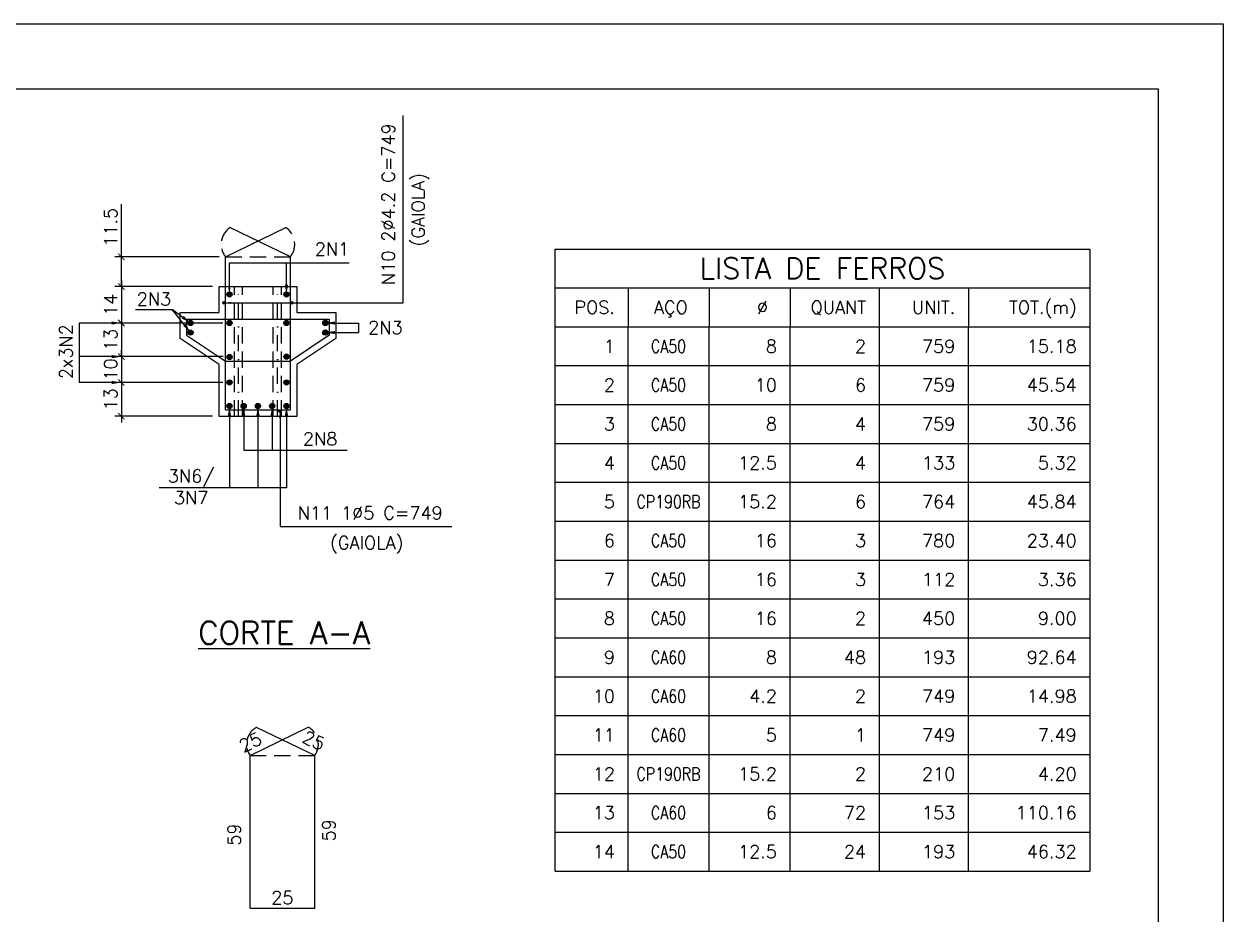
# Model space of a CAD drawing. Header units: centimetres. Extents: x 1658 to 6058, y 7825 to 9310.
# Drawn here: x 5133 to 6058, y 8623 to 9310 of the extents above; entities that cross this region are included whole.
import ezdxf
from ezdxf.enums import TextEntityAlignment as Align

# ---------------------------------------------------------------- set-up
doc = ezdxf.new("R2010")
doc.units = ezdxf.units.CM
doc.header["$LTSCALE"] = 50
doc.header["$MEASUREMENT"] = 0
doc.header["$PDMODE"] = 67
doc.linetypes.add('DASHDOT', pattern=[1, 0.5, -0.25, 0, -0.25])
doc.linetypes.add('HIDDEN', pattern=[0.375, 0.25, -0.125])
for name, color, linetype in [('COTAS-PRECON', 1, 'Continuous'), ('FORMATO-PRECON', 2, 'Continuous'), ('HACHURAS-PRECON', 1, 'Continuous'), ('LINHA CENTRO-PRECON', 1, 'DASHDOT'), ('LINHA TRACEJADO-PRECON', 1, 'HIDDEN'), ('LINHA-01-PRECON', 1, 'Continuous'), ('LINHA-02-PRECON', 2, 'Continuous'), ('LINHA-04-PRECON', 4, 'Continuous'), ('ListaF', 3, 'Continuous'), ('X1', 2, 'Continuous')]:
    doc.layers.add(name, color=color, linetype=linetype)
doc.styles.add('ROMANS', font='ROMANS.SHX', dxfattribs={"oblique": 15, "height": 3})
doc.styles.get("Standard").update_dxf_attribs({"font": 'romans.shx'})
doc.linetypes.add('ZIGZAG', pattern='A,0.0001,-0.2,[131,ltypeshp.shx,S=0.2,R=0,X=-0.2,Y=0],-0.4,[131,ltypeshp.shx,S=0.2,R=180,X=0.2,Y=0],-0.2', length=0.8001)
doc.dimstyles.new('ESC50-25', dxfattribs={"dimscale": 50, "dimtxt": 0.2, "dimasz": 0.1, "dimexe": 0.1, "dimexo": 0.1, "dimgap": 0.065, "dimtad": 1, "dimdec": 1, "dimlfac": 0.5, "dimzin": 12, "dimdsep": 46, "dimtxsty": 'Standard', "dimblk": 'ARCHTICK', "dimcen": 0.09, "dimdle": 0.1, "dimclrd": 256, "dimclre": 256, "dimclrt": 2, "dimaunit": 1, "dimazin": 0, "dimtfac": 1, "dimtdec": 1, "dimtix": 1, "dimtmove": 1, "dimatfit": 3, "dimfxl": 1, "dimtolj": 1, "dimtzin": 0, "dimlwd": -1, "dimlwe": -1, "dimarcsym": 0})
doc.dimstyles.new('ESC50-50', dxfattribs={"dimscale": 50, "dimtxt": 0.2, "dimasz": 0.15, "dimexe": 0.15, "dimexo": 0.15, "dimgap": 0.08, "dimtad": 1, "dimdec": 1, "dimzin": 12, "dimdsep": 46, "dimtxsty": 'Standard', "dimblk": 'ARCHTICK', "dimcen": 0.09, "dimdle": 0.15, "dimclrd": 256, "dimclre": 256, "dimclrt": 2, "dimazin": 3, "dimtfac": 1, "dimtdec": 1, "dimtix": 1, "dimtmove": 2, "dimatfit": 2, "dimfxl": 0.15, "dimtolj": 1, "dimtzin": 0, "dimarcsym": 0})

# ---------------------------------------------------------------- blocks, each defined once
blk = doc.blocks.new('A$C12EB5E76')
at = {"layer": 'FORMATO-PRECON'}
blk.add_lwpolyline([(-114.7, 1254.3), (-114.7, 4224.3), (4085.3, 4224.3), (4085.3, 1254.3)], close=True, dxfattribs=at)
at = {"layer": 'FORMATO-PRECON', "color": 6}
blk.add_lwpolyline([(135.3, 1354.3), (135.3, 4124.3), (3985.3, 4124.3), (3985.3, 1354.3)], close=True, dxfattribs=at)
blk = doc.blocks.new('*D110')
at = {"layer": 'Defpoints', "color": 0, "transparency": 16777216}
for p in [(5352.71, 8767.37), (5352.71, 8767.37), (5307.74, 8745.61)]:
    blk.add_point(p, dxfattribs=at)
at = {"layer": 'COTAS-PRECON', "color": 2, "transparency": 16777216, "insert": (5308.04, 8755.75), "char_height": 10, "attachment_point": 5, "rotation": 25.81744}
blk.add_mtext('\\A1;25', dxfattribs=at)
blk = doc.blocks.new('_ArchTick')
at = {"color": 0, "linetype": 'ByBlock', "const_width": 0.15}
blk.add_lwpolyline([(-0.5, -0.5), (0.5, 0.5)], dxfattribs=at)
blk = doc.blocks.new('*D111')
at = {"layer": 'Defpoints', "color": 0, "transparency": 16777216}
for p in [(5307.74, 8627.61), (5357.74, 8627.61), (5357.74, 8627.61)]:
    blk.add_point(p, dxfattribs=at)
at = {"layer": 'COTAS-PRECON', "color": 2, "transparency": 16777216, "insert": (5332.74, 8635.86), "char_height": 10, "attachment_point": 5}
blk.add_mtext('\\A1;25', dxfattribs=at)
blk = doc.blocks.new('*D112')
at = {"layer": 'Defpoints', "color": 0, "transparency": 16777216}
for p in [(5357.74, 8745.61), (5357.74, 8745.61), (5357.74, 8627.61)]:
    blk.add_point(p, dxfattribs=at)
at = {"layer": 'COTAS-PRECON', "color": 2, "transparency": 16777216, "insert": (5368.55, 8687.86), "char_height": 10, "attachment_point": 5, "rotation": 90}
blk.add_mtext('\\A1;59', dxfattribs=at)
blk = doc.blocks.new('*D113')
at = {"layer": 'Defpoints', "color": 0, "transparency": 16777216}
for p in [(5312.63, 8767.13), (5357.74, 8745.61), (5357.74, 8745.61)]:
    blk.add_point(p, dxfattribs=at)
at = {"layer": 'COTAS-PRECON', "color": 2, "transparency": 16777216, "insert": (5356.85, 8757.06), "char_height": 10, "attachment_point": 5, "rotation": 334.499}
blk.add_mtext('\\A1;25', dxfattribs=at)
blk = doc.blocks.new('*D102')
at = {"layer": 'Defpoints', "color": 0, "transparency": 16777216}
for p in [(5307.74, 8745.61), (5307.74, 8745.61), (5307.74, 8627.61)]:
    blk.add_point(p, dxfattribs=at)
at = {"layer": 'COTAS-PRECON', "color": 2, "transparency": 16777216, "insert": (5295.5, 8684.52), "char_height": 10, "attachment_point": 5, "rotation": 90}
blk.add_mtext('\\A1;59', dxfattribs=at)
blk = doc.blocks.new('*D152')
at = {"layer": 'COTAS-PRECON', "transparency": 16777216}
for p, q in [((5208.47, 9112.26), (5208.47, 9074.2)), ((5278.84, 9107.26), (5203.47, 9107.26)), ((5286.84, 9079.2), (5203.47, 9079.2))]:
    blk.add_line(p, q, dxfattribs=at)
at = {"layer": 'Defpoints', "color": 0, "transparency": 16777216}
for p in [(5283.84, 9107.26), (5208.47, 9079.2), (5291.84, 9079.2)]:
    blk.add_point(p, dxfattribs=at)
at = {"layer": 'COTAS-PRECON', "transparency": 16777216, "xscale": 5, "yscale": 5, "zscale": 5}
for p, rotation in [((5208.47, 9107.26), 90), ((5208.47, 9079.2), 270)]:
    blk.add_blockref('_ArchTick', p, dxfattribs=dict(at, rotation=rotation))
at = {"layer": 'COTAS-PRECON', "color": 2, "transparency": 16777216, "insert": (5200.22, 9093.23), "char_height": 10, "attachment_point": 5, "rotation": 90}
blk.add_mtext('\\A1;14', dxfattribs=at)
blk = doc.blocks.new('*D153')
at = {"layer": 'COTAS-PRECON', "transparency": 16777216}
for p, q in [((5208.47, 9084.2), (5208.47, 9048.28)), ((5286.84, 9079.2), (5203.47, 9079.2)), ((5286.94, 9053.28), (5203.47, 9053.28))]:
    blk.add_line(p, q, dxfattribs=at)
at = {"layer": 'Defpoints', "color": 0, "transparency": 16777216}
for p in [(5291.84, 9079.2), (5208.47, 9053.28), (5291.94, 9053.28)]:
    blk.add_point(p, dxfattribs=at)
at = {"layer": 'COTAS-PRECON', "transparency": 16777216, "xscale": 5, "yscale": 5, "zscale": 5}
for p, rotation in [((5208.47, 9079.2), 90), ((5208.47, 9053.28), 270)]:
    blk.add_blockref('_ArchTick', p, dxfattribs=dict(at, rotation=rotation))
at = {"layer": 'COTAS-PRECON', "color": 2, "transparency": 16777216, "insert": (5200.22, 9066.24), "char_height": 10, "attachment_point": 5, "rotation": 90}
blk.add_mtext('\\A1;13', dxfattribs=at)
blk = doc.blocks.new('*D154')
at = {"layer": 'COTAS-PRECON', "transparency": 16777216}
for p, q in [((5208.47, 9053.28), (5208.47, 9058.28)), ((5286.94, 9053.28), (5203.47, 9053.28)), ((5208.47, 9053.28), (5208.47, 9033.31)), ((5286.84, 9033.31), (5203.47, 9033.31)), ((5208.47, 9033.31), (5208.47, 9028.31))]:
    blk.add_line(p, q, dxfattribs=at)
at = {"layer": 'Defpoints', "color": 0, "transparency": 16777216}
for p in [(5291.94, 9053.28), (5208.47, 9033.31), (5291.84, 9033.31)]:
    blk.add_point(p, dxfattribs=at)
at = {"layer": 'COTAS-PRECON', "transparency": 16777216, "xscale": 5, "yscale": 5, "zscale": 5}
for p, rotation in [((5208.47, 9053.28), 270), ((5208.47, 9033.31), 90)]:
    blk.add_blockref('_ArchTick', p, dxfattribs=dict(at, rotation=rotation))
at = {"layer": 'COTAS-PRECON', "color": 2, "transparency": 16777216, "insert": (5200.22, 9043.3), "char_height": 10, "attachment_point": 5, "rotation": 90}
blk.add_mtext('\\A1;10', dxfattribs=at)
blk = doc.blocks.new('*D155')
at = {"layer": 'COTAS-PRECON', "transparency": 16777216}
for p, q in [((5208.47, 9130.26), (5208.47, 9170.81)), ((5283.84, 9130.26), (5203.47, 9130.26)), ((5208.47, 9107.26), (5208.47, 9135.26)), ((5278.84, 9107.26), (5203.47, 9107.26))]:
    blk.add_line(p, q, dxfattribs=at)
at = {"layer": 'Defpoints', "color": 0, "transparency": 16777216}
for p in [(5288.84, 9130.26), (5208.47, 9107.26), (5283.84, 9107.26)]:
    blk.add_point(p, dxfattribs=at)
at = {"layer": 'COTAS-PRECON', "transparency": 16777216, "xscale": 5, "yscale": 5, "zscale": 5}
for p, rotation in [((5208.47, 9130.26), 90), ((5208.47, 9107.26), 270)]:
    blk.add_blockref('_ArchTick', p, dxfattribs=dict(at, rotation=rotation))
at = {"layer": 'COTAS-PRECON', "color": 2, "transparency": 16777216, "insert": (5200.22, 9153.04), "char_height": 10, "attachment_point": 5, "rotation": 90}
blk.add_mtext('\\A1;11.5', dxfattribs=at)
blk = doc.blocks.new('*D156')
at = {"layer": 'COTAS-PRECON', "transparency": 16777216}
for p, q in [((5208.47, 9038.31), (5208.47, 9002.4)), ((5286.84, 9033.31), (5203.47, 9033.31)), ((5278.84, 9007.4), (5203.47, 9007.4))]:
    blk.add_line(p, q, dxfattribs=at)
at = {"layer": 'Defpoints', "color": 0, "transparency": 16777216}
for p in [(5291.84, 9033.31), (5208.47, 9007.4), (5283.84, 9007.4)]:
    blk.add_point(p, dxfattribs=at)
at = {"layer": 'COTAS-PRECON', "transparency": 16777216, "xscale": 5, "yscale": 5, "zscale": 5}
for p, rotation in [((5208.47, 9033.31), 90), ((5208.47, 9007.4), 270)]:
    blk.add_blockref('_ArchTick', p, dxfattribs=dict(at, rotation=rotation))
at = {"layer": 'COTAS-PRECON', "color": 2, "transparency": 16777216, "insert": (5200.22, 9020.36), "char_height": 10, "attachment_point": 5, "rotation": 90}
blk.add_mtext('\\A1;13', dxfattribs=at)
blk = doc.blocks.new('AconListBlock_brStd0')
at = {"color": 2}
for p, q in [((0, 0), (0, 1.2)), ((0, 1.2), (8.25, 1.2)), ((8.25, 1.2), (8.25, 0)), ((0, 0.6), (8.25, 0.6)), ((1.13, 0.6), (1.13, 0)), ((2.38, 0.6), (2.38, 0)), ((3.63, 0.6), (3.63, 0)), ((5, 0.6), (5, 0)), ((6.38, 0.6), (6.38, 0)), ((0, 0), (8.25, 0))]:
    blk.add_line(p, q, dxfattribs=at)
at = {"color": 4}
blk.add_text('LISTA DE FERROS', height=0.325, dxfattribs=at).set_placement((4.125, 0.9), align=Align.MIDDLE_CENTER)
at = {"color": 2}
for s, p in [('POS.', (0.925, 0.3)), ('AÇO', (2.05, 0.3)), ('Ø ', (3.425, 0.3)), ('QUANT', (4.8, 0.3)), ('UNIT.', (6.175, 0.3)), ('TOT.(m)', (8.05, 0.3))]:
    blk.add_text(s, height=0.2, dxfattribs=at).set_placement(p, align=Align.MIDDLE_RIGHT)

msp = doc.modelspace()

# ---------------------------------------------------------------- hatches: boundary and pattern name
at = {"layer": 'HACHURAS-PRECON'}
h = msp.add_hatch(color=256, dxfattribs=at)
h.dxf.hatch_style = 1
h.paths.add_polyline_path([(5289.841, 9101.265, 1), (5293.841, 9101.265, 1)])
h = msp.add_hatch(color=256, dxfattribs=at)
h.dxf.hatch_style = 1
h.paths.add_polyline_path([(5333.841, 9101.265, 1), (5337.841, 9101.265, 1)])
h = msp.add_hatch(color=256, dxfattribs=at)
h.dxf.hatch_style = 1
h.paths.add_polyline_path([(5288.841, 9094.727, 1), (5286.841, 9094.727, 1)])
h = msp.add_hatch(color=256, dxfattribs=at)
h.dxf.hatch_style = 1
h.paths.add_polyline_path([(5340.841, 9094.727, 1), (5338.841, 9094.727, 1)])
h = msp.add_hatch(color=256, dxfattribs=at)
h.dxf.hatch_style = 1
h.paths.add_polyline_path([(5259.841, 9079.201, 1), (5263.841, 9079.201, 1)])
h = msp.add_hatch(color=256, dxfattribs=at)
h.dxf.hatch_style = 1
h.paths.add_polyline_path([(5289.841, 9079.201, 1), (5293.841, 9079.201, 1)])
h = msp.add_hatch(color=256, dxfattribs=at)
h.dxf.hatch_style = 1
h.paths.add_polyline_path([(5333.841, 9079.201, 1), (5337.841, 9079.201, 1)])
h = msp.add_hatch(color=256, dxfattribs=at)
h.dxf.hatch_style = 1
h.paths.add_polyline_path([(5363.841, 9079.201, 1), (5367.841, 9079.201, 1)])
h = msp.add_hatch(color=256, dxfattribs=at)
h.dxf.hatch_style = 1
h.paths.add_polyline_path([(5263.841, 9071.876, 1), (5259.841, 9071.876, 1)])
h = msp.add_hatch(color=256, dxfattribs=at)
h.dxf.hatch_style = 1
h.paths.add_polyline_path([(5367.841, 9071.876, 1), (5363.841, 9071.876, 1)])
h = msp.add_hatch(color=256, dxfattribs=at)
h.dxf.hatch_style = 1
h.paths.add_polyline_path([(5293.941, 9052.979, 1), (5289.941, 9052.979, 1)])
h = msp.add_hatch(color=256, dxfattribs=at)
h.dxf.hatch_style = 1
h.paths.add_polyline_path([(5337.941, 9053.279, 1), (5333.941, 9053.279, 1)])
h = msp.add_hatch(color=256, dxfattribs=at)
h.dxf.hatch_style = 1
h.paths.add_polyline_path([(5293.841, 9033.311, 1), (5289.841, 9033.311, 1)])
h = msp.add_hatch(color=256, dxfattribs=at)
h.dxf.hatch_style = 1
h.paths.add_polyline_path([(5337.841, 9033.311, 1), (5333.841, 9033.311, 1)])
h = msp.add_hatch(color=256, dxfattribs=at)
h.dxf.hatch_style = 1
h.paths.add_polyline_path([(5293.841, 9015.201, 1), (5289.841, 9015.201, 1)])
h = msp.add_hatch(color=256, dxfattribs=at)
h.dxf.hatch_style = 1
h.paths.add_polyline_path([(5304.841, 9015.201, 1), (5300.841, 9015.201, 1)])
h = msp.add_hatch(color=256, dxfattribs=at)
h.dxf.hatch_style = 1
h.paths.add_polyline_path([(5315.841, 9015.201, 1), (5311.841, 9015.201, 1)])
h = msp.add_hatch(color=256, dxfattribs=at)
h.dxf.hatch_style = 1
h.paths.add_polyline_path([(5326.841, 9015.201, 1), (5322.841, 9015.201, 1)])
h = msp.add_hatch(color=256, dxfattribs=at)
h.dxf.hatch_style = 1
h.paths.add_polyline_path([(5331.909, 9011.201, 1), (5329.909, 9011.201, 1)])
h = msp.add_hatch(color=256, dxfattribs=at)
h.dxf.hatch_style = 1
h.paths.add_polyline_path([(5337.841, 9015.201, 1), (5333.841, 9015.201, 1)])

# ---------------------------------------------------------------- linework, layer by layer
at = {"layer": 'COTAS-PRECON', "linetype": 'HIDDEN'}
for p, q in [((5288.841, 9130.265), (5338.841, 9130.265)), ((5307.735, 8745.612), (5357.735, 8745.612))]:
    msp.add_line(p, q, dxfattribs=at)
at = {"layer": 'COTAS-PRECON'}
msp.add_line((5302.841, 8981.223), (5382.628, 8981.223), dxfattribs=at)
for centre, radius in [((5291.841, 9101.265), 2), ((5335.841, 9101.265), 2), ((5287.841, 9094.727), 1), ((5339.841, 9094.727), 1), ((5261.841, 9079.201), 2), ((5291.841, 9079.201), 2), ((5335.841, 9079.201), 2), ((5365.841, 9079.201), 2), ((5261.841, 9071.876), 2), ((5365.841, 9071.876), 2), ((5291.941, 9052.979), 2), ((5335.941, 9053.279), 2), ((5291.841, 9033.311), 2), ((5335.841, 9033.311), 2), ((5291.841, 9015.201), 2), ((5302.841, 9015.201), 2), ((5313.841, 9015.201), 2), ((5324.841, 9015.201), 2), ((5330.909, 9011.201), 1), ((5335.841, 9015.201), 2)]:
    msp.add_circle(centre, radius, dxfattribs=at)
at = {"layer": 'COTAS-PRECON', "linetype": 'HIDDEN'}
for centre, radius, start, end in [((5300.992, 9139.952), 15.54, 124.248452, 218.563286), ((5326.69, 9139.952), 15.54, 321.436714, 55.751548), ((5319.69, 8754.209), 14.725, 118.666392, 215.719839), ((5345.431, 8754.228), 15.02, 324.999251, 61.033314)]:
    msp.add_arc(centre, radius, start, end, dxfattribs=at)
at = {"layer": 'LINHA CENTRO-PRECON', "ltscale": 0.5, "extrusion": (0, 1, 0)}
for p, q in [((5298.841, 9007.201), (5298.841, 9107.265)), ((5328.841, 9007.201), (5328.841, 9107.265))]:
    msp.add_line(p, q, dxfattribs=at)
at = {"layer": 'LINHA TRACEJADO-PRECON', "extrusion": (0, 1, 0)}
for p, q in [((5295.641, 9007.201), (5295.641, 9107.265)), ((5302.041, 9007.201), (5302.041, 9107.265)), ((5325.641, 9007.201), (5325.641, 9107.265)), ((5332.041, 9007.201), (5332.041, 9107.265))]:
    msp.add_line(p, q, dxfattribs=at)
at = {"layer": 'LINHA-02-PRECON', "extrusion": (0, 1, 0)}
for p, q in [((5283.841, 9087.201), (5283.841, 9107.265)), ((5343.841, 9107.265), (5343.841, 9087.201)), ((5253.841, 9087.201), (5283.841, 9087.201)), ((5253.841, 9067.201), (5253.841, 9087.201)), ((5343.841, 9087.201), (5373.841, 9087.201)), ((5373.841, 9087.201), (5373.841, 9067.201)), ((5283.841, 9047.201), (5253.841, 9067.201)), ((5373.841, 9067.201), (5343.841, 9047.201)), ((5283.841, 9007.201), (5283.841, 9047.201)), ((5343.841, 9047.201), (5343.841, 9007.201)), ((5343.841, 9007.201), (5283.841, 9007.201))]:
    msp.add_line(p, q, dxfattribs=at)
at = {"layer": 'LINHA-02-PRECON', "linetype": 'ZIGZAG', "ltscale": 0.15}
msp.add_line((5283.841, 9107.265), (5343.841, 9107.265), dxfattribs=at)
at = {"layer": 'LINHA-04-PRECON'}
for p, q in [((5288.841, 9130.265), (5335.436, 9152.798)), ((5338.841, 9130.265), (5292.247, 9152.798)), ((5288.841, 9049.876), (5338.841, 9049.876)), ((5288.841, 9012.201), (5338.841, 9012.201)), ((5307.735, 8745.612), (5352.706, 8767.369)), ((5357.735, 8745.612), (5312.626, 8767.129)), ((5307.735, 8627.612), (5357.735, 8627.612))]:
    msp.add_line(p, q, dxfattribs=at)
at = {"layer": 'LINHA-04-PRECON', "extrusion": (0, 1, 0)}
for p, q in [((5258.841, 9082.201), (5368.841, 9082.201)), ((5258.841, 9082.201), (5258.841, 9069.876)), ((5368.841, 9082.201), (5368.841, 9069.876)), ((5258.841, 9069.876), (5288.841, 9049.876)), ((5368.841, 9069.876), (5338.841, 9049.876))]:
    msp.add_line(p, q, dxfattribs=at)
at = {"layer": 'LINHA-04-PRECON'}
for points in [[(5288.841, 9012.201), (5288.841, 9130.265)], [(5338.841, 9012.201), (5338.841, 9130.265)], [(5307.735, 8627.612), (5307.735, 8745.612)], [(5357.735, 8627.612), (5357.735, 8745.612)]]:
    msp.add_lwpolyline(points, dxfattribs=at)
at = {"layer": 'ListaF', "color": 2}
for p, q in [((5543.019, 8656.306), (5543.019, 9076.306)), ((5543.019, 9076.306), (5955.519, 9076.306)), ((5599.269, 9076.306), (5599.269, 8656.306)), ((5661.769, 9076.306), (5661.769, 8656.306)), ((5724.269, 9076.306), (5724.269, 8656.306)), ((5793.019, 9076.306), (5793.019, 8656.306)), ((5861.769, 9076.306), (5861.769, 8656.306)), ((5955.519, 9076.306), (5955.519, 8656.306)), ((5543.019, 9046.306), (5955.519, 9046.306)), ((5543.019, 9016.306), (5955.519, 9016.306)), ((5543.019, 8986.306), (5955.519, 8986.306)), ((5543.019, 8956.306), (5955.519, 8956.306)), ((5543.019, 8926.306), (5955.519, 8926.306)), ((5543.019, 8896.306), (5955.519, 8896.306)), ((5543.019, 8866.306), (5955.519, 8866.306)), ((5543.019, 8836.306), (5955.519, 8836.306)), ((5543.019, 8806.306), (5955.519, 8806.306)), ((5543.019, 8776.306), (5955.519, 8776.306)), ((5543.019, 8746.306), (5955.519, 8746.306)), ((5543.019, 8716.306), (5955.519, 8716.306)), ((5543.019, 8686.306), (5955.519, 8686.306)), ((5543.019, 8656.306), (5955.519, 8656.306))]:
    msp.add_line(p, q, dxfattribs=at)

# ---------------------------------------------------------------- block references
at = {"layer": 'COTAS-PRECON', "xscale": 0.5000000000000071, "yscale": 0.5000000000000071, "zscale": 0.5000000000000071}
msp.add_blockref('A$C12EB5E76', (4015.702, 7197.786), dxfattribs=at)
at = {"layer": 'ListaF', "xscale": 50, "yscale": 50, "zscale": 50}
msp.add_blockref('AconListBlock_brStd0', (5543.019, 9076.306), dxfattribs=at)

# ---------------------------------------------------------------- texts
at = {"layer": 'LINHA-01-PRECON', "color": 2, "char_height": 10, "attachment_point": 5, "rotation": 90}
for s, insert in [('\\A1;(GAIOLA)', (5439.11, 9166.71)), ('\\A1;2x3N2', (5165.845, 9057.093))]:
    msp.add_mtext(s, dxfattribs=dict(at, insert=insert))
at = {"layer": 'LINHA-01-PRECON', "color": 2, "attachment_point": 5}
for s, insert, char_height in [('\\A1;2N1', (5371.03, 9136.217), 10), ('\\A1;2N3', (5233.611, 9097.641), 10), ('\\A1;2N3', (5412.175, 9075.726), 10), ('\\A1;2N8', (5361.877, 8989.837), 10), ('\\A1;3N6/\\P3N7', (5262.343, 8952.742), 10), ('\\A1;(GAIOLA)', (5397.799, 8908), 10), ('\\A1;{\\L\\C4;CORTE A-A}', (5334.135, 8840.221), 17.5)]:
    msp.add_mtext(s, dxfattribs=dict(at, insert=insert, char_height=char_height))
at = {"layer": 'ListaF', "color": 3, "char_height": 10}
for s, insert, attachment_point in [('1', (5589.269, 9061.306), 6), ('{\\W0.8;CA50}', (5630.53, 9061.306), 5), ('8', (5714.269, 9061.306), 6), ('2', (5783.019, 9061.306), 6), ('759', (5851.769, 9061.306), 6), ('15.18', (5945.519, 9061.306), 6), ('2', (5589.269, 9031.306), 6), ('{\\W0.8;CA50}', (5630.53, 9031.306), 5), ('10', (5714.269, 9031.306), 6), ('6', (5783.019, 9031.306), 6), ('759', (5851.769, 9031.306), 6), ('45.54', (5945.519, 9031.306), 6), ('3', (5589.269, 9001.306), 6), ('{\\W0.8;CA50}', (5630.53, 9001.306), 5), ('8', (5714.269, 9001.306), 6), ('4', (5783.019, 9001.306), 6), ('759', (5851.769, 9001.306), 6), ('30.36', (5945.519, 9001.306), 6), ('4', (5589.269, 8971.306), 6), ('{\\W0.8;CA50}', (5630.53, 8971.306), 5), ('12.5', (5714.269, 8971.306), 6), ('4', (5783.019, 8971.306), 6), ('133', (5851.769, 8971.306), 6), ('5.32', (5945.519, 8971.306), 6), ('5', (5589.269, 8941.306), 6), ('{\\W0.8;CP190RB}', (5630.53, 8941.306), 5), ('15.2', (5714.269, 8941.306), 6), ('6', (5783.019, 8941.306), 6), ('764', (5851.769, 8941.306), 6), ('45.84', (5945.519, 8941.306), 6), ('6', (5589.269, 8911.306), 6), ('{\\W0.8;CA50}', (5630.53, 8911.306), 5), ('16', (5714.269, 8911.306), 6), ('3', (5783.019, 8911.306), 6), ('780', (5851.769, 8911.306), 6), ('23.40', (5945.519, 8911.306), 6), ('7', (5589.269, 8881.306), 6), ('{\\W0.8;CA50}', (5630.53, 8881.306), 5), ('16', (5714.269, 8881.306), 6), ('3', (5783.019, 8881.306), 6), ('112', (5851.769, 8881.306), 6), ('3.36', (5945.519, 8881.306), 6), ('8', (5589.269, 8851.306), 6), ('{\\W0.8;CA50}', (5630.53, 8851.306), 5), ('16', (5714.269, 8851.306), 6), ('2', (5783.019, 8851.306), 6), ('450', (5851.769, 8851.306), 6), ('9.00', (5945.519, 8851.306), 6), ('9', (5589.269, 8821.306), 6), ('{\\W0.8;CA60}', (5630.53, 8821.306), 5), ('8', (5714.269, 8821.306), 6), ('48', (5783.019, 8821.306), 6), ('193', (5851.769, 8821.306), 6), ('92.64', (5945.519, 8821.306), 6), ('10', (5589.269, 8791.306), 6), ('{\\W0.8;CA60}', (5630.53, 8791.306), 5), ('4.2', (5714.269, 8791.306), 6), ('2', (5783.019, 8791.306), 6), ('749', (5851.769, 8791.306), 6), ('14.98', (5945.519, 8791.306), 6), ('11', (5589.269, 8761.306), 6), ('{\\W0.8;CA60}', (5630.53, 8761.306), 5), ('5', (5714.269, 8761.306), 6), ('1', (5783.019, 8761.306), 6), ('749', (5851.769, 8761.306), 6), ('7.49', (5945.519, 8761.306), 6), ('12', (5589.269, 8731.306), 6), ('{\\W0.8;CP190RB}', (5630.53, 8731.306), 5), ('15.2', (5714.269, 8731.306), 6), ('2', (5783.019, 8731.306), 6), ('210', (5851.769, 8731.306), 6), ('4.20', (5945.519, 8731.306), 6), ('13', (5589.269, 8701.306), 6), ('{\\W0.8;CA60}', (5630.53, 8701.306), 5), ('6', (5714.269, 8701.306), 6), ('72', (5783.019, 8701.306), 6), ('153', (5851.769, 8701.306), 6), ('110.16', (5945.519, 8701.306), 6), ('14', (5589.269, 8671.306), 6), ('{\\W0.8;CA50}', (5630.53, 8671.306), 5), ('12.5', (5714.269, 8671.306), 6), ('24', (5783.019, 8671.306), 6), ('193', (5851.769, 8671.306), 6), ('46.32', (5945.519, 8671.306), 6)]:
    msp.add_mtext(s, dxfattribs=dict(at, insert=insert, attachment_point=attachment_point))
at = {"layer": 'X1', "style": 'ROMANS'}
msp.add_text('N10 2%%C4.2 C=749', height=10, rotation=90, dxfattribs=at).set_placement((5419.34, 9170.895), align=Align.CENTER)
msp.add_text('N11 1%%C5 C=749', height=10, dxfattribs=at).set_placement((5400.467, 8927.712), align=Align.CENTER)

# ---------------------------------------------------------------- dimensions: what is measured, and where the dimension line sits
at = {"layer": 'COTAS-PRECON'}
for base, p1, p2, angle, override, picture, middle, dimtype in [((5208.474, 9107.265), (5288.841, 9130.265), (5283.841, 9107.265), 90, {"dimtmove": 0}, '*D155', (5208.474, 9153.039), 160), ((5352.706, 8767.369), (5307.735, 8745.612), (5352.706, 8767.369), 25.817444, {"dimse1": 1, "dimse2": 1, "dimsd1": 1, "dimsd2": 1, "dimtmove": 2}, '*D110', (5308.039, 8755.754), 161), ((5357.735, 8745.612), (5312.626, 8767.129), (5357.735, 8745.612), 334.499003, {"dimse1": 1, "dimse2": 1, "dimsd1": 1, "dimsd2": 1, "dimtmove": 2}, '*D113', (5356.851, 8757.061), 161), ((5307.735, 8745.612), (5307.735, 8627.612), (5307.735, 8745.612), 90, {"dimse1": 1, "dimse2": 1, "dimsd1": 1, "dimsd2": 1, "dimtmove": 2}, '*D102', (5295.503, 8684.521), 161), ((5357.735, 8745.612), (5357.735, 8627.612), (5357.735, 8745.612), 90, {"dimse1": 1, "dimse2": 1, "dimsd1": 1, "dimsd2": 1, "dimtmove": 2}, '*D112', (5368.551, 8687.857), 161)]:
    dim = msp.add_linear_dim(base=base, p1=p1, p2=p2, angle=angle, dimstyle='ESC50-25', override=override, dxfattribs=at)
    dim.commit()
    dim.dimension.update_dxf_attribs({"geometry": picture, "text_midpoint": middle, "dimtype": dimtype})
for base, p1, p2, picture, middle in [((5208.474, 9079.201), (5283.841, 9107.265), (5291.841, 9079.201), '*D152', (5200.224, 9093.233)), ((5208.474, 9053.279), (5291.841, 9079.201), (5291.941, 9053.279), '*D153', (5200.224, 9066.24)), ((5208.474, 9033.311), (5291.941, 9053.279), (5291.841, 9033.311), '*D154', (5200.224, 9043.295)), ((5208.474, 9007.401), (5291.841, 9033.311), (5283.841, 9007.401), '*D156', (5200.224, 9020.356))]:
    dim = msp.add_linear_dim(base=base, p1=p1, p2=p2, angle=90, dimstyle='ESC50-25', dxfattribs=at)
    dim.commit()
    dim.dimension.update_dxf_attribs({"geometry": picture, "text_midpoint": middle})
dim = msp.add_aligned_dim(p1=(5307.735, 8627.612), p2=(5357.735, 8627.612), distance=0, dimstyle='ESC50-25', override={"dimse1": 1, "dimse2": 1, "dimsd1": 1, "dimsd2": 1, "dimtmove": 2}, dxfattribs=at)
dim.commit()
dim.dimension.update_dxf_attribs({"geometry": '*D111', "text_midpoint": (5332.735, 8635.862)})

# ---------------------------------------------------------------- leaders
for points, dimstyle, override in [([(5287.841, 9094.727), (5425.979, 9094.727), (5425.979, 9239.302)], 'ESC50-25', {"dimgap": 0.065, "dimtad": 1}), ([(5339.841, 9094.727), (5425.979, 9094.727), (5425.979, 9203.108)], 'ESC50-25', {"dimgap": 0.065, "dimtad": 1}), ([(5335.841, 9101.265), (5335.841, 9125.613)], 'ESC50-50', {"dimgap": 0.08, "dimtad": 1}), ([(5261.841, 9071.876), (5247.952, 9089.458), (5219.495, 9089.458)], 'ESC50-50', {"dimgap": 0.08, "dimtad": 1}), ([(5261.841, 9079.201), (5247.952, 9089.458)], 'ESC50-50', {"dimgap": 0.08, "dimtad": 1}), ([(5208.474, 9079.201), (5176.046, 9079.201), (5176.046, 9033.311)], 'ESC50-50', {"dimgap": 0.08, "dimtad": 1}), ([(5365.841, 9079.201), (5391.348, 9079.201), (5391.348, 9071.876)], 'ESC50-50', {"dimgap": 0.08, "dimtad": 1}), ([(5365.841, 9071.876), (5391.348, 9071.876)], 'ESC50-50', {"dimgap": 0.08, "dimtad": 1}), ([(5208.474, 9053.279), (5176.046, 9053.279)], 'ESC50-50', {"dimgap": 0.08, "dimtad": 1}), ([(5208.474, 9033.311), (5176.046, 9033.311)], 'ESC50-50', {"dimgap": 0.08, "dimtad": 1}), ([(5335.841, 9015.201), (5335.841, 8951.979), (5237.698, 8951.979)], 'ESC50-50', {"dimgap": 0.08, "dimtad": 1}), ([(5291.841, 9015.201), (5291.841, 8951.979)], 'ESC50-50', {"dimgap": 0.08, "dimtad": 1}), ([(5302.841, 9015.201), (5302.841, 8981.223)], 'ESC50-50', {"dimgap": 0.08, "dimtad": 1}), ([(5313.841, 9015.201), (5313.841, 8951.979)], 'ESC50-50', {"dimgap": 0.08, "dimtad": 1}), ([(5324.841, 9015.201), (5324.841, 8981.223)], 'ESC50-50', {"dimgap": 0.08, "dimtad": 1}), ([(5330.909, 9011.201), (5330.909, 8922.115), (5463.4, 8922.115)], 'ESC50-25', {"dimgap": 0.065, "dimtad": 1})]:
    msp.add_leader(points, dimstyle=dimstyle, override=override, dxfattribs=at)
msp.add_leader([(5291.841, 9101.265), (5291.841, 9125.613), (5384.304, 9125.613)], dimstyle='ESC50-25', dxfattribs=at)

doc.saveas('drawing.dxf')
